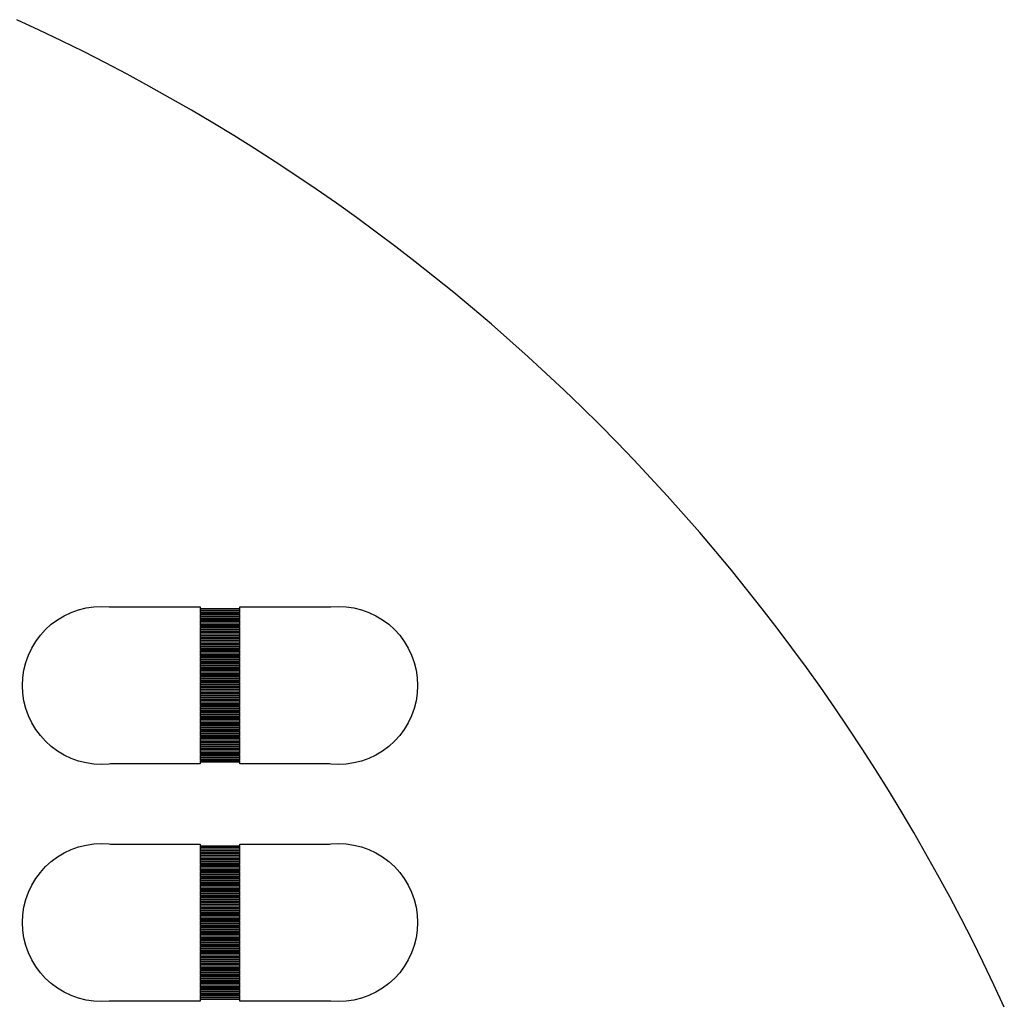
# Model space of a CAD drawing. Extents: x -18 to 83, y -18 to 83.
# Drawn here: x 53.43 to 78.34, y 53.43 to 78.34 of the extents above; entities that cross this region are included whole.
import ezdxf

# ---------------------------------------------------------------- set-up
doc = ezdxf.new("R2010")
doc.units = 0

msp = doc.modelspace()

# ---------------------------------------------------------------- linework, layer by layer
for p, q in [((53.927, 78.0822), (53.363, 78.3448)), ((54.4878, 77.8128), (53.927, 78.0822)), ((55.0453, 77.5365), (54.4878, 77.8128)), ((55.5993, 77.2533), (55.0453, 77.5365)), ((56.1498, 76.9634), (55.5993, 77.2533)), ((56.6967, 76.6667), (56.1498, 76.9634)), ((57.2399, 76.3634), (56.6967, 76.6667)), ((57.7794, 76.0534), (57.2399, 76.3634)), ((58.315, 75.7368), (57.7794, 76.0534)), ((58.8467, 75.4137), (58.315, 75.7368)), ((59.3744, 75.0841), (58.8467, 75.4137)), ((59.898, 74.748), (59.3744, 75.0841)), ((60.4174, 74.4055), (59.898, 74.748)), ((60.9326, 74.0567), (60.4174, 74.4055)), ((61.4435, 73.7015), (60.9326, 74.0567)), ((61.95, 73.3402), (61.4435, 73.7015)), ((62.452, 72.9726), (61.95, 73.3402)), ((62.9494, 72.5989), (62.452, 72.9726)), ((63.4422, 72.2192), (62.9494, 72.5989)), ((63.9304, 71.8334), (63.4422, 72.2192)), ((64.4137, 71.4416), (63.9304, 71.8334)), ((64.8923, 71.044), (64.4137, 71.4416)), ((65.3659, 70.6405), (64.8923, 71.044)), ((65.8345, 70.2312), (65.3659, 70.6405)), ((66.298, 69.8162), (65.8345, 70.2312)), ((66.7565, 69.3956), (66.298, 69.8162)), ((67.2097, 68.9693), (66.7565, 69.3956)), ((67.6577, 68.5376), (67.2097, 68.9693)), ((68.1003, 68.1003), (67.6577, 68.5376)), ((68.5376, 67.6577), (68.1003, 68.1003)), ((68.9693, 67.2097), (68.5376, 67.6577)), ((69.3956, 66.7565), (68.9693, 67.2097)), ((69.8162, 66.298), (69.3956, 66.7565)), ((70.2312, 65.8345), (69.8162, 66.298)), ((70.6405, 65.3659), (70.2312, 65.8345)), ((71.044, 64.8923), (70.6405, 65.3659)), ((71.4416, 64.4137), (71.044, 64.8923)), ((71.8334, 63.9304), (71.4416, 64.4137)), ((72.2192, 63.4422), (71.8334, 63.9304)), ((54.5572, 63.2638), (54.7346, 63.3477)), ((54.7346, 63.3477), (54.9194, 63.4139)), ((54.9194, 63.4139), (55.1098, 63.4616)), ((55.1098, 63.4616), (55.304, 63.4904)), ((55.304, 63.4904), (55.5, 63.5)), ((55.5, 63.5), (55.696, 63.4904)), ((55.696, 63.4904), (55.7323, 63.485)), ((55.7323, 63.485), (58, 63.485)), ((58, 63.485), (58, 63.445)), ((58, 63.445), (59, 63.445)), ((59, 63.435), (58, 63.435)), ((58, 63.435), (58, 63.405)), ((58, 63.405), (59, 63.405)), ((59, 63.395), (58, 63.395)), ((58, 63.395), (58, 63.365)), ((58, 63.365), (59, 63.365)), ((59, 63.355), (58, 63.355)), ((58, 63.355), (58, 63.325)), ((58, 63.325), (59, 63.325)), ((59, 63.315), (58, 63.315)), ((58, 63.315), (58, 63.285)), ((58, 63.285), (59, 63.285)), ((59, 63.445), (59, 63.485)), ((59, 63.485), (61.2677, 63.485)), ((59, 63.405), (59, 63.435)), ((59, 63.365), (59, 63.395)), ((59, 63.325), (59, 63.355)), ((59, 63.285), (59, 63.315)), ((61.2677, 63.485), (61.304, 63.4904)), ((61.304, 63.4904), (61.5, 63.5)), ((61.5, 63.5), (61.696, 63.4904)), ((61.696, 63.4904), (61.8902, 63.4616)), ((61.8902, 63.4616), (62.0806, 63.4139)), ((62.0806, 63.4139), (62.2654, 63.3477)), ((62.2654, 63.3477), (62.4428, 63.2638)), ((72.5989, 62.9494), (72.2192, 63.4422)), ((54.0858, 62.9142), (54.2312, 63.046)), ((54.2312, 63.046), (54.3889, 63.1629)), ((54.3889, 63.1629), (54.5572, 63.2638)), ((59, 63.275), (58, 63.275)), ((58, 63.275), (58, 63.245)), ((58, 63.245), (59, 63.245)), ((59, 63.235), (58, 63.235)), ((58, 63.235), (58, 63.205)), ((58, 63.205), (59, 63.205)), ((59, 63.195), (58, 63.195)), ((58, 63.195), (58, 63.165)), ((58, 63.165), (59, 63.165)), ((59, 63.155), (58, 63.155)), ((58, 63.155), (58, 63.125)), ((58, 63.125), (59, 63.125)), ((59, 63.115), (58, 63.115)), ((58, 63.115), (58, 63.085)), ((58, 63.085), (59, 63.085)), ((59, 63.075), (58, 63.075)), ((58, 63.075), (58, 63.045)), ((58, 63.045), (59, 63.045)), ((59, 63.035), (58, 63.035)), ((58, 63.035), (58, 63.005)), ((59, 63.245), (59, 63.275)), ((59, 63.205), (59, 63.235)), ((59, 63.165), (59, 63.195)), ((59, 63.125), (59, 63.155)), ((59, 63.085), (59, 63.115)), ((59, 63.045), (59, 63.075)), ((59, 63.005), (59, 63.035)), ((62.4428, 63.2638), (62.6111, 63.1629)), ((62.6111, 63.1629), (62.7688, 63.046)), ((62.7688, 63.046), (62.9142, 62.9142)), ((53.954, 62.7688), (54.0858, 62.9142)), ((58, 63.005), (59, 63.005)), ((59, 62.995), (58, 62.995)), ((58, 62.995), (58, 62.965)), ((58, 62.965), (59, 62.965)), ((59, 62.955), (58, 62.955)), ((58, 62.955), (58, 62.925)), ((58, 62.925), (59, 62.925)), ((59, 62.915), (58, 62.915)), ((58, 62.915), (58, 62.885)), ((58, 62.885), (59, 62.885)), ((59, 62.875), (58, 62.875)), ((58, 62.875), (58, 62.845)), ((58, 62.845), (59, 62.845)), ((59, 62.835), (58, 62.835)), ((58, 62.835), (58, 62.805)), ((58, 62.805), (59, 62.805)), ((59, 62.795), (58, 62.795)), ((58, 62.795), (58, 62.765)), ((59, 62.965), (59, 62.995)), ((59, 62.925), (59, 62.955)), ((59, 62.885), (59, 62.915)), ((59, 62.845), (59, 62.875)), ((59, 62.805), (59, 62.835)), ((59, 62.765), (59, 62.795)), ((62.9142, 62.9142), (63.046, 62.7688)), ((72.9726, 62.452), (72.5989, 62.9494)), ((53.7362, 62.4428), (53.8371, 62.6111)), ((53.8371, 62.6111), (53.954, 62.7688)), ((58, 62.765), (59, 62.765)), ((59, 62.755), (58, 62.755)), ((58, 62.755), (58, 62.725)), ((58, 62.725), (59, 62.725)), ((59, 62.715), (58, 62.715)), ((58, 62.715), (58, 62.685)), ((58, 62.685), (59, 62.685)), ((59, 62.675), (58, 62.675)), ((58, 62.675), (58, 62.645)), ((58, 62.645), (59, 62.645)), ((59, 62.635), (58, 62.635)), ((58, 62.635), (58, 62.605)), ((58, 62.605), (59, 62.605)), ((59, 62.595), (58, 62.595)), ((58, 62.595), (58, 62.565)), ((58, 62.565), (59, 62.565)), ((59, 62.555), (58, 62.555)), ((58, 62.555), (58, 62.525)), ((59, 62.725), (59, 62.755)), ((59, 62.685), (59, 62.715)), ((59, 62.645), (59, 62.675)), ((59, 62.605), (59, 62.635)), ((59, 62.565), (59, 62.595)), ((59, 62.525), (59, 62.555)), ((63.046, 62.7688), (63.1629, 62.6111)), ((63.1629, 62.6111), (63.2638, 62.4428)), ((53.6523, 62.2654), (53.7362, 62.4428)), ((58, 62.525), (59, 62.525)), ((59, 62.515), (58, 62.515)), ((58, 62.515), (58, 62.485)), ((58, 62.485), (59, 62.485)), ((59, 62.475), (58, 62.475)), ((58, 62.475), (58, 62.445)), ((58, 62.445), (59, 62.445)), ((59, 62.435), (58, 62.435)), ((58, 62.435), (58, 62.405)), ((58, 62.405), (59, 62.405)), ((59, 62.395), (58, 62.395)), ((58, 62.395), (58, 62.365)), ((58, 62.365), (59, 62.365)), ((59, 62.355), (58, 62.355)), ((58, 62.355), (58, 62.325)), ((58, 62.325), (59, 62.325)), ((59, 62.315), (58, 62.315)), ((58, 62.315), (58, 62.285)), ((58, 62.285), (59, 62.285)), ((59, 62.485), (59, 62.515)), ((59, 62.445), (59, 62.475)), ((59, 62.405), (59, 62.435)), ((59, 62.365), (59, 62.395)), ((59, 62.325), (59, 62.355)), ((59, 62.285), (59, 62.315)), ((63.2638, 62.4428), (63.3477, 62.2654)), ((73.3402, 61.95), (72.9726, 62.452)), ((53.5384, 61.8902), (53.5861, 62.0806)), ((53.5861, 62.0806), (53.6523, 62.2654)), ((59, 62.275), (58, 62.275)), ((58, 62.275), (58, 62.245)), ((58, 62.245), (59, 62.245)), ((59, 62.235), (58, 62.235)), ((58, 62.235), (58, 62.205)), ((58, 62.205), (59, 62.205)), ((59, 62.195), (58, 62.195)), ((58, 62.195), (58, 62.165)), ((58, 62.165), (59, 62.165)), ((59, 62.155), (58, 62.155)), ((58, 62.155), (58, 62.125)), ((58, 62.125), (59, 62.125)), ((59, 62.115), (58, 62.115)), ((58, 62.115), (58, 62.085)), ((58, 62.085), (59, 62.085)), ((59, 62.075), (58, 62.075)), ((58, 62.075), (58, 62.045)), ((58, 62.045), (59, 62.045)), ((59, 62.035), (58, 62.035)), ((58, 62.035), (58, 62.005)), ((59, 62.245), (59, 62.275)), ((59, 62.205), (59, 62.235)), ((59, 62.165), (59, 62.195)), ((59, 62.125), (59, 62.155)), ((59, 62.085), (59, 62.115)), ((59, 62.045), (59, 62.075)), ((59, 62.005), (59, 62.035)), ((63.3477, 62.2654), (63.4139, 62.0806)), ((63.4139, 62.0806), (63.4616, 61.8902)), ((53.5096, 61.696), (53.5384, 61.8902)), ((58, 62.005), (59, 62.005)), ((59, 61.995), (58, 61.995)), ((58, 61.995), (58, 61.965)), ((58, 61.965), (59, 61.965)), ((59, 61.955), (58, 61.955)), ((58, 61.955), (58, 61.925)), ((58, 61.925), (59, 61.925)), ((59, 61.915), (58, 61.915)), ((58, 61.915), (58, 61.885)), ((58, 61.885), (59, 61.885)), ((59, 61.875), (58, 61.875)), ((58, 61.875), (58, 61.845)), ((58, 61.845), (59, 61.845)), ((59, 61.835), (58, 61.835)), ((58, 61.835), (58, 61.805)), ((58, 61.805), (59, 61.805)), ((59, 61.795), (58, 61.795)), ((58, 61.795), (58, 61.765)), ((59, 61.965), (59, 61.995)), ((59, 61.925), (59, 61.955)), ((59, 61.885), (59, 61.915)), ((59, 61.845), (59, 61.875)), ((59, 61.805), (59, 61.835)), ((59, 61.765), (59, 61.795)), ((63.4616, 61.8902), (63.4904, 61.696)), ((73.7015, 61.4435), (73.3402, 61.95)), ((53.5, 61.5), (53.5096, 61.696)), ((58, 61.765), (59, 61.765)), ((59, 61.755), (58, 61.755)), ((58, 61.755), (58, 61.725)), ((58, 61.725), (59, 61.725)), ((59, 61.715), (58, 61.715)), ((58, 61.715), (58, 61.685)), ((58, 61.685), (59, 61.685)), ((59, 61.675), (58, 61.675)), ((58, 61.675), (58, 61.645)), ((58, 61.645), (59, 61.645)), ((59, 61.635), (58, 61.635)), ((58, 61.635), (58, 61.605)), ((58, 61.605), (59, 61.605)), ((59, 61.595), (58, 61.595)), ((58, 61.595), (58, 61.565)), ((58, 61.565), (59, 61.565)), ((59, 61.555), (58, 61.555)), ((58, 61.555), (58, 61.525)), ((59, 61.725), (59, 61.755)), ((59, 61.685), (59, 61.715)), ((59, 61.645), (59, 61.675)), ((59, 61.605), (59, 61.635)), ((59, 61.565), (59, 61.595)), ((59, 61.525), (59, 61.555)), ((63.4904, 61.696), (63.5, 61.5)), ((53.5096, 61.304), (53.5, 61.5)), ((53.5384, 61.1098), (53.5096, 61.304)), ((58, 61.525), (59, 61.525)), ((59, 61.515), (58, 61.515)), ((58, 61.515), (58, 61.485)), ((58, 61.485), (59, 61.485)), ((59, 61.475), (58, 61.475)), ((58, 61.475), (58, 61.445)), ((58, 61.445), (59, 61.445)), ((59, 61.435), (58, 61.435)), ((58, 61.435), (58, 61.405)), ((58, 61.405), (59, 61.405)), ((59, 61.395), (58, 61.395)), ((58, 61.395), (58, 61.365)), ((58, 61.365), (59, 61.365)), ((59, 61.355), (58, 61.355)), ((58, 61.355), (58, 61.325)), ((58, 61.325), (59, 61.325)), ((59, 61.315), (58, 61.315)), ((58, 61.315), (58, 61.285)), ((59, 61.485), (59, 61.515)), ((59, 61.445), (59, 61.475)), ((59, 61.405), (59, 61.435)), ((59, 61.365), (59, 61.395)), ((59, 61.325), (59, 61.355)), ((59, 61.285), (59, 61.315)), ((63.4904, 61.304), (63.4616, 61.1098)), ((63.5, 61.5), (63.4904, 61.304)), ((74.0567, 60.9326), (73.7015, 61.4435)), ((53.5861, 60.9194), (53.5384, 61.1098)), ((58, 61.285), (59, 61.285)), ((59, 61.275), (58, 61.275)), ((58, 61.275), (58, 61.245)), ((58, 61.245), (59, 61.245)), ((59, 61.235), (58, 61.235)), ((58, 61.235), (58, 61.205)), ((58, 61.205), (59, 61.205)), ((59, 61.195), (58, 61.195)), ((58, 61.195), (58, 61.165)), ((58, 61.165), (59, 61.165)), ((59, 61.155), (58, 61.155)), ((58, 61.155), (58, 61.125)), ((58, 61.125), (59, 61.125)), ((59, 61.115), (58, 61.115)), ((58, 61.115), (58, 61.085)), ((58, 61.085), (59, 61.085)), ((59, 61.075), (58, 61.075)), ((58, 61.075), (58, 61.045)), ((58, 61.045), (59, 61.045)), ((59, 61.245), (59, 61.275)), ((59, 61.205), (59, 61.235)), ((59, 61.165), (59, 61.195)), ((59, 61.125), (59, 61.155)), ((59, 61.085), (59, 61.115)), ((59, 61.045), (59, 61.075)), ((63.4616, 61.1098), (63.4139, 60.9194)), ((53.6523, 60.7346), (53.5861, 60.9194)), ((59, 61.035), (58, 61.035)), ((58, 61.035), (58, 61.005)), ((58, 61.005), (59, 61.005)), ((59, 60.995), (58, 60.995)), ((58, 60.995), (58, 60.965)), ((58, 60.965), (59, 60.965)), ((59, 60.955), (58, 60.955)), ((58, 60.955), (58, 60.925)), ((58, 60.925), (59, 60.925)), ((59, 60.915), (58, 60.915)), ((58, 60.915), (58, 60.885)), ((58, 60.885), (59, 60.885)), ((59, 60.875), (58, 60.875)), ((58, 60.875), (58, 60.845)), ((58, 60.845), (59, 60.845)), ((59, 60.835), (58, 60.835)), ((58, 60.835), (58, 60.805)), ((58, 60.805), (59, 60.805)), ((59, 60.795), (58, 60.795)), ((58, 60.795), (58, 60.765)), ((59, 61.005), (59, 61.035)), ((59, 60.965), (59, 60.995)), ((59, 60.925), (59, 60.955)), ((59, 60.885), (59, 60.915)), ((59, 60.845), (59, 60.875)), ((59, 60.805), (59, 60.835)), ((59, 60.765), (59, 60.795)), ((63.4139, 60.9194), (63.3477, 60.7346)), ((74.4055, 60.4174), (74.0567, 60.9326)), ((53.7362, 60.5572), (53.6523, 60.7346)), ((53.8371, 60.3889), (53.7362, 60.5572)), ((58, 60.765), (59, 60.765)), ((59, 60.755), (58, 60.755)), ((58, 60.755), (58, 60.725)), ((58, 60.725), (59, 60.725)), ((59, 60.715), (58, 60.715)), ((58, 60.715), (58, 60.685)), ((58, 60.685), (59, 60.685)), ((59, 60.675), (58, 60.675)), ((58, 60.675), (58, 60.645)), ((58, 60.645), (59, 60.645)), ((59, 60.635), (58, 60.635)), ((58, 60.635), (58, 60.605)), ((58, 60.605), (59, 60.605)), ((59, 60.595), (58, 60.595)), ((58, 60.595), (58, 60.565)), ((58, 60.565), (59, 60.565)), ((59, 60.555), (58, 60.555)), ((58, 60.555), (58, 60.525)), ((59, 60.725), (59, 60.755)), ((59, 60.685), (59, 60.715)), ((59, 60.645), (59, 60.675)), ((59, 60.605), (59, 60.635)), ((59, 60.565), (59, 60.595)), ((59, 60.525), (59, 60.555)), ((63.2638, 60.5572), (63.1629, 60.3889)), ((63.3477, 60.7346), (63.2638, 60.5572)), ((53.954, 60.2312), (53.8371, 60.3889)), ((58, 60.525), (59, 60.525)), ((59, 60.515), (58, 60.515)), ((58, 60.515), (58, 60.485)), ((58, 60.485), (59, 60.485)), ((59, 60.475), (58, 60.475)), ((58, 60.475), (58, 60.445)), ((58, 60.445), (59, 60.445)), ((59, 60.435), (58, 60.435)), ((58, 60.435), (58, 60.405)), ((58, 60.405), (59, 60.405)), ((59, 60.395), (58, 60.395)), ((58, 60.395), (58, 60.365)), ((58, 60.365), (59, 60.365)), ((59, 60.355), (58, 60.355)), ((58, 60.355), (58, 60.325)), ((58, 60.325), (59, 60.325)), ((59, 60.315), (58, 60.315)), ((58, 60.315), (58, 60.285)), ((59, 60.485), (59, 60.515)), ((59, 60.445), (59, 60.475)), ((59, 60.405), (59, 60.435)), ((59, 60.365), (59, 60.395)), ((59, 60.325), (59, 60.355)), ((59, 60.285), (59, 60.315)), ((63.1629, 60.3889), (63.046, 60.2312)), ((74.748, 59.898), (74.4055, 60.4174)), ((54.0858, 60.0858), (53.954, 60.2312)), ((54.2312, 59.954), (54.0858, 60.0858)), ((58, 60.285), (59, 60.285)), ((59, 60.275), (58, 60.275)), ((58, 60.275), (58, 60.245)), ((58, 60.245), (59, 60.245)), ((59, 60.235), (58, 60.235)), ((58, 60.235), (58, 60.205)), ((58, 60.205), (59, 60.205)), ((59, 60.195), (58, 60.195)), ((58, 60.195), (58, 60.165)), ((58, 60.165), (59, 60.165)), ((59, 60.155), (58, 60.155)), ((58, 60.155), (58, 60.125)), ((58, 60.125), (59, 60.125)), ((59, 60.115), (58, 60.115)), ((58, 60.115), (58, 60.085)), ((58, 60.085), (59, 60.085)), ((59, 60.075), (58, 60.075)), ((58, 60.075), (58, 60.045)), ((58, 60.045), (59, 60.045)), ((59, 60.245), (59, 60.275)), ((59, 60.205), (59, 60.235)), ((59, 60.165), (59, 60.195)), ((59, 60.125), (59, 60.155)), ((59, 60.085), (59, 60.115)), ((59, 60.045), (59, 60.075)), ((62.9142, 60.0858), (62.7688, 59.954)), ((63.046, 60.2312), (62.9142, 60.0858)), ((54.3889, 59.8371), (54.2312, 59.954)), ((54.5572, 59.7362), (54.3889, 59.8371)), ((59, 60.035), (58, 60.035)), ((58, 60.035), (58, 60.005)), ((58, 60.005), (59, 60.005)), ((59, 59.995), (58, 59.995)), ((58, 59.995), (58, 59.965)), ((58, 59.965), (59, 59.965)), ((59, 59.955), (58, 59.955)), ((58, 59.955), (58, 59.925)), ((58, 59.925), (59, 59.925)), ((59, 59.915), (58, 59.915)), ((58, 59.915), (58, 59.885)), ((58, 59.885), (59, 59.885)), ((59, 59.875), (58, 59.875)), ((58, 59.875), (58, 59.845)), ((58, 59.845), (59, 59.845)), ((59, 59.835), (58, 59.835)), ((58, 59.835), (58, 59.805)), ((58, 59.805), (59, 59.805)), ((59, 59.795), (58, 59.795)), ((58, 59.795), (58, 59.765)), ((59, 60.005), (59, 60.035)), ((59, 59.965), (59, 59.995)), ((59, 59.925), (59, 59.955)), ((59, 59.885), (59, 59.915)), ((59, 59.845), (59, 59.875)), ((59, 59.805), (59, 59.835)), ((59, 59.765), (59, 59.795)), ((62.6111, 59.8371), (62.4428, 59.7362)), ((62.7688, 59.954), (62.6111, 59.8371)), ((75.0841, 59.3744), (74.748, 59.898)), ((54.7346, 59.6523), (54.5572, 59.7362)), ((54.9194, 59.5861), (54.7346, 59.6523)), ((55.1098, 59.5384), (54.9194, 59.5861)), ((58, 59.765), (59, 59.765)), ((59, 59.755), (58, 59.755)), ((58, 59.755), (58, 59.725)), ((58, 59.725), (59, 59.725)), ((59, 59.715), (58, 59.715)), ((58, 59.715), (58, 59.685)), ((58, 59.685), (59, 59.685)), ((59, 59.675), (58, 59.675)), ((58, 59.675), (58, 59.645)), ((58, 59.645), (59, 59.645)), ((59, 59.635), (58, 59.635)), ((58, 59.635), (58, 59.605)), ((58, 59.605), (59, 59.605)), ((59, 59.595), (58, 59.595)), ((58, 59.595), (58, 59.565)), ((58, 59.565), (59, 59.565)), ((59, 59.555), (58, 59.555)), ((58, 59.555), (58, 59.515)), ((59, 59.725), (59, 59.755)), ((59, 59.685), (59, 59.715)), ((59, 59.645), (59, 59.675)), ((59, 59.605), (59, 59.635)), ((59, 59.565), (59, 59.595)), ((59, 59.515), (59, 59.555)), ((62.0806, 59.5861), (61.8902, 59.5384)), ((62.2654, 59.6523), (62.0806, 59.5861)), ((62.4428, 59.7362), (62.2654, 59.6523)), ((55.304, 59.5096), (55.1098, 59.5384)), ((55.5, 59.5), (55.304, 59.5096)), ((55.696, 59.5096), (55.5, 59.5)), ((55.7323, 59.515), (55.696, 59.5096)), ((58, 59.515), (55.7323, 59.515)), ((61.2677, 59.515), (59, 59.515)), ((61.304, 59.5096), (61.2677, 59.515)), ((61.5, 59.5), (61.304, 59.5096)), ((61.696, 59.5096), (61.5, 59.5)), ((61.8902, 59.5384), (61.696, 59.5096)), ((75.4137, 58.8467), (75.0841, 59.3744)), ((75.7368, 58.315), (75.4137, 58.8467)), ((76.0534, 57.7794), (75.7368, 58.315)), ((76.3634, 57.2399), (76.0534, 57.7794)), ((54.5572, 57.2638), (54.7346, 57.3477)), ((54.7346, 57.3477), (54.9194, 57.4139)), ((54.9194, 57.4139), (55.1098, 57.4616)), ((55.1098, 57.4616), (55.304, 57.4904)), ((55.304, 57.4904), (55.5, 57.5)), ((55.5, 57.5), (55.696, 57.4904)), ((55.696, 57.4904), (55.7323, 57.485)), ((55.7323, 57.485), (58, 57.485)), ((58, 57.485), (58, 57.445)), ((58, 57.445), (59, 57.445)), ((59, 57.435), (58, 57.435)), ((58, 57.435), (58, 57.405)), ((58, 57.405), (59, 57.405)), ((59, 57.395), (58, 57.395)), ((58, 57.395), (58, 57.365)), ((58, 57.365), (59, 57.365)), ((59, 57.355), (58, 57.355)), ((58, 57.355), (58, 57.325)), ((58, 57.325), (59, 57.325)), ((59, 57.315), (58, 57.315)), ((58, 57.315), (58, 57.285)), ((59, 57.445), (59, 57.485)), ((59, 57.485), (61.2677, 57.485)), ((59, 57.405), (59, 57.435)), ((59, 57.365), (59, 57.395)), ((59, 57.325), (59, 57.355)), ((59, 57.285), (59, 57.315)), ((61.2677, 57.485), (61.304, 57.4904)), ((61.304, 57.4904), (61.5, 57.5)), ((61.5, 57.5), (61.696, 57.4904)), ((61.696, 57.4904), (61.8902, 57.4616)), ((61.8902, 57.4616), (62.0806, 57.4139)), ((62.0806, 57.4139), (62.2654, 57.3477)), ((62.2654, 57.3477), (62.4428, 57.2638)), ((54.2312, 57.046), (54.3889, 57.1629)), ((54.3889, 57.1629), (54.5572, 57.2638)), ((58, 57.285), (59, 57.285)), ((59, 57.275), (58, 57.275)), ((58, 57.275), (58, 57.245)), ((58, 57.245), (59, 57.245)), ((59, 57.235), (58, 57.235)), ((58, 57.235), (58, 57.205)), ((58, 57.205), (59, 57.205)), ((59, 57.195), (58, 57.195)), ((58, 57.195), (58, 57.165)), ((58, 57.165), (59, 57.165)), ((59, 57.155), (58, 57.155)), ((58, 57.155), (58, 57.125)), ((58, 57.125), (59, 57.125)), ((59, 57.115), (58, 57.115)), ((58, 57.115), (58, 57.085)), ((58, 57.085), (59, 57.085)), ((59, 57.075), (58, 57.075)), ((58, 57.075), (58, 57.045)), ((59, 57.245), (59, 57.275)), ((59, 57.205), (59, 57.235)), ((59, 57.165), (59, 57.195)), ((59, 57.125), (59, 57.155)), ((59, 57.085), (59, 57.115)), ((59, 57.045), (59, 57.075)), ((62.4428, 57.2638), (62.6111, 57.1629)), ((62.6111, 57.1629), (62.7688, 57.046)), ((76.6667, 56.6967), (76.3634, 57.2399)), ((53.954, 56.7688), (54.0858, 56.9142)), ((54.0858, 56.9142), (54.2312, 57.046)), ((58, 57.045), (59, 57.045)), ((59, 57.035), (58, 57.035)), ((58, 57.035), (58, 57.005)), ((58, 57.005), (59, 57.005)), ((59, 56.995), (58, 56.995)), ((58, 56.995), (58, 56.965)), ((58, 56.965), (59, 56.965)), ((59, 56.955), (58, 56.955)), ((58, 56.955), (58, 56.925)), ((58, 56.925), (59, 56.925)), ((59, 56.915), (58, 56.915)), ((58, 56.915), (58, 56.885)), ((58, 56.885), (59, 56.885)), ((59, 56.875), (58, 56.875)), ((58, 56.875), (58, 56.845)), ((58, 56.845), (59, 56.845)), ((59, 56.835), (58, 56.835)), ((58, 56.835), (58, 56.805)), ((58, 56.805), (59, 56.805)), ((59, 57.005), (59, 57.035)), ((59, 56.965), (59, 56.995)), ((59, 56.925), (59, 56.955)), ((59, 56.885), (59, 56.915)), ((59, 56.845), (59, 56.875)), ((59, 56.805), (59, 56.835)), ((62.7688, 57.046), (62.9142, 56.9142)), ((62.9142, 56.9142), (63.046, 56.7688)), ((53.7362, 56.4428), (53.8371, 56.6111)), ((53.8371, 56.6111), (53.954, 56.7688)), ((59, 56.795), (58, 56.795)), ((58, 56.795), (58, 56.765)), ((58, 56.765), (59, 56.765)), ((59, 56.755), (58, 56.755)), ((58, 56.755), (58, 56.725)), ((58, 56.725), (59, 56.725)), ((59, 56.715), (58, 56.715)), ((58, 56.715), (58, 56.685)), ((58, 56.685), (59, 56.685)), ((59, 56.675), (58, 56.675)), ((58, 56.675), (58, 56.645)), ((58, 56.645), (59, 56.645)), ((59, 56.635), (58, 56.635)), ((58, 56.635), (58, 56.605)), ((58, 56.605), (59, 56.605)), ((59, 56.595), (58, 56.595)), ((58, 56.595), (58, 56.565)), ((58, 56.565), (59, 56.565)), ((59, 56.555), (58, 56.555)), ((58, 56.555), (58, 56.525)), ((59, 56.765), (59, 56.795)), ((59, 56.725), (59, 56.755)), ((59, 56.685), (59, 56.715)), ((59, 56.645), (59, 56.675)), ((59, 56.605), (59, 56.635)), ((59, 56.565), (59, 56.595)), ((59, 56.525), (59, 56.555)), ((63.046, 56.7688), (63.1629, 56.6111)), ((63.1629, 56.6111), (63.2638, 56.4428)), ((76.9634, 56.1498), (76.6667, 56.6967)), ((53.6523, 56.2654), (53.7362, 56.4428)), ((58, 56.525), (59, 56.525)), ((59, 56.515), (58, 56.515)), ((58, 56.515), (58, 56.485)), ((58, 56.485), (59, 56.485)), ((59, 56.475), (58, 56.475)), ((58, 56.475), (58, 56.445)), ((58, 56.445), (59, 56.445)), ((59, 56.435), (58, 56.435)), ((58, 56.435), (58, 56.405)), ((58, 56.405), (59, 56.405)), ((59, 56.395), (58, 56.395)), ((58, 56.395), (58, 56.365)), ((58, 56.365), (59, 56.365)), ((59, 56.355), (58, 56.355)), ((58, 56.355), (58, 56.325)), ((58, 56.325), (59, 56.325)), ((59, 56.315), (58, 56.315)), ((58, 56.315), (58, 56.285)), ((59, 56.485), (59, 56.515)), ((59, 56.445), (59, 56.475)), ((59, 56.405), (59, 56.435)), ((59, 56.365), (59, 56.395)), ((59, 56.325), (59, 56.355)), ((59, 56.285), (59, 56.315)), ((63.2638, 56.4428), (63.3477, 56.2654)), ((53.5384, 55.8902), (53.5861, 56.0806)), ((53.5861, 56.0806), (53.6523, 56.2654)), ((58, 56.285), (59, 56.285)), ((59, 56.275), (58, 56.275)), ((58, 56.275), (58, 56.245)), ((58, 56.245), (59, 56.245)), ((59, 56.235), (58, 56.235)), ((58, 56.235), (58, 56.205)), ((58, 56.205), (59, 56.205)), ((59, 56.195), (58, 56.195)), ((58, 56.195), (58, 56.165)), ((58, 56.165), (59, 56.165)), ((59, 56.155), (58, 56.155)), ((58, 56.155), (58, 56.125)), ((58, 56.125), (59, 56.125)), ((59, 56.115), (58, 56.115)), ((58, 56.115), (58, 56.085)), ((58, 56.085), (59, 56.085)), ((59, 56.075), (58, 56.075)), ((58, 56.075), (58, 56.045)), ((59, 56.245), (59, 56.275)), ((59, 56.205), (59, 56.235)), ((59, 56.165), (59, 56.195)), ((59, 56.125), (59, 56.155)), ((59, 56.085), (59, 56.115)), ((59, 56.045), (59, 56.075)), ((63.3477, 56.2654), (63.4139, 56.0806)), ((63.4139, 56.0806), (63.4616, 55.8902)), ((77.2533, 55.5993), (76.9634, 56.1498)), ((53.5096, 55.696), (53.5384, 55.8902)), ((58, 56.045), (59, 56.045)), ((59, 56.035), (58, 56.035)), ((58, 56.035), (58, 56.005)), ((58, 56.005), (59, 56.005)), ((59, 55.995), (58, 55.995)), ((58, 55.995), (58, 55.965)), ((58, 55.965), (59, 55.965)), ((59, 55.955), (58, 55.955)), ((58, 55.955), (58, 55.925)), ((58, 55.925), (59, 55.925)), ((59, 55.915), (58, 55.915)), ((58, 55.915), (58, 55.885)), ((58, 55.885), (59, 55.885)), ((59, 55.875), (58, 55.875)), ((58, 55.875), (58, 55.845)), ((58, 55.845), (59, 55.845)), ((59, 55.835), (58, 55.835)), ((58, 55.835), (58, 55.805)), ((59, 56.005), (59, 56.035)), ((59, 55.965), (59, 55.995)), ((59, 55.925), (59, 55.955)), ((59, 55.885), (59, 55.915)), ((59, 55.845), (59, 55.875)), ((59, 55.805), (59, 55.835)), ((63.4616, 55.8902), (63.4904, 55.696)), ((53.5, 55.5), (53.5096, 55.696)), ((58, 55.805), (59, 55.805)), ((59, 55.795), (58, 55.795)), ((58, 55.795), (58, 55.765)), ((58, 55.765), (59, 55.765)), ((59, 55.755), (58, 55.755)), ((58, 55.755), (58, 55.725)), ((58, 55.725), (59, 55.725)), ((59, 55.715), (58, 55.715)), ((58, 55.715), (58, 55.685)), ((58, 55.685), (59, 55.685)), ((59, 55.675), (58, 55.675)), ((58, 55.675), (58, 55.645)), ((58, 55.645), (59, 55.645)), ((59, 55.635), (58, 55.635)), ((58, 55.635), (58, 55.605)), ((58, 55.605), (59, 55.605)), ((59, 55.595), (58, 55.595)), ((58, 55.595), (58, 55.565)), ((58, 55.565), (59, 55.565)), ((59, 55.765), (59, 55.795)), ((59, 55.725), (59, 55.755)), ((59, 55.685), (59, 55.715)), ((59, 55.645), (59, 55.675)), ((59, 55.605), (59, 55.635)), ((59, 55.565), (59, 55.595)), ((63.4904, 55.696), (63.5, 55.5)), ((77.5365, 55.0453), (77.2533, 55.5993)), ((53.5096, 55.304), (53.5, 55.5)), ((59, 55.555), (58, 55.555)), ((58, 55.555), (58, 55.525)), ((58, 55.525), (59, 55.525)), ((59, 55.515), (58, 55.515)), ((58, 55.515), (58, 55.485)), ((58, 55.485), (59, 55.485)), ((59, 55.475), (58, 55.475)), ((58, 55.475), (58, 55.445)), ((58, 55.445), (59, 55.445)), ((59, 55.435), (58, 55.435)), ((58, 55.435), (58, 55.405)), ((58, 55.405), (59, 55.405)), ((59, 55.395), (58, 55.395)), ((58, 55.395), (58, 55.365)), ((58, 55.365), (59, 55.365)), ((59, 55.355), (58, 55.355)), ((58, 55.355), (58, 55.325)), ((58, 55.325), (59, 55.325)), ((59, 55.315), (58, 55.315)), ((58, 55.315), (58, 55.285)), ((59, 55.525), (59, 55.555)), ((59, 55.485), (59, 55.515)), ((59, 55.445), (59, 55.475)), ((59, 55.405), (59, 55.435)), ((59, 55.365), (59, 55.395)), ((59, 55.325), (59, 55.355)), ((59, 55.285), (59, 55.315)), ((63.5, 55.5), (63.4904, 55.304)), ((53.5384, 55.1098), (53.5096, 55.304)), ((53.5861, 54.9194), (53.5384, 55.1098)), ((58, 55.285), (59, 55.285)), ((59, 55.275), (58, 55.275)), ((58, 55.275), (58, 55.245)), ((58, 55.245), (59, 55.245)), ((59, 55.235), (58, 55.235)), ((58, 55.235), (58, 55.205)), ((58, 55.205), (59, 55.205)), ((59, 55.195), (58, 55.195)), ((58, 55.195), (58, 55.165)), ((58, 55.165), (59, 55.165)), ((59, 55.155), (58, 55.155)), ((58, 55.155), (58, 55.125)), ((58, 55.125), (59, 55.125)), ((59, 55.115), (58, 55.115)), ((58, 55.115), (58, 55.085)), ((58, 55.085), (59, 55.085)), ((59, 55.075), (58, 55.075)), ((58, 55.075), (58, 55.045)), ((59, 55.245), (59, 55.275)), ((59, 55.205), (59, 55.235)), ((59, 55.165), (59, 55.195)), ((59, 55.125), (59, 55.155)), ((59, 55.085), (59, 55.115)), ((59, 55.045), (59, 55.075)), ((63.4616, 55.1098), (63.4139, 54.9194)), ((63.4904, 55.304), (63.4616, 55.1098)), ((53.6523, 54.7346), (53.5861, 54.9194)), ((58, 55.045), (59, 55.045)), ((59, 55.035), (58, 55.035)), ((58, 55.035), (58, 55.005)), ((58, 55.005), (59, 55.005)), ((59, 54.995), (58, 54.995)), ((58, 54.995), (58, 54.965)), ((58, 54.965), (59, 54.965)), ((59, 54.955), (58, 54.955)), ((58, 54.955), (58, 54.925)), ((58, 54.925), (59, 54.925)), ((59, 54.915), (58, 54.915)), ((58, 54.915), (58, 54.885)), ((58, 54.885), (59, 54.885)), ((59, 54.875), (58, 54.875)), ((58, 54.875), (58, 54.845)), ((58, 54.845), (59, 54.845)), ((59, 54.835), (58, 54.835)), ((58, 54.835), (58, 54.805)), ((59, 55.005), (59, 55.035)), ((59, 54.965), (59, 54.995)), ((59, 54.925), (59, 54.955)), ((59, 54.885), (59, 54.915)), ((59, 54.845), (59, 54.875)), ((59, 54.805), (59, 54.835)), ((63.4139, 54.9194), (63.3477, 54.7346)), ((77.8128, 54.4878), (77.5365, 55.0453)), ((53.7362, 54.5572), (53.6523, 54.7346)), ((58, 54.805), (59, 54.805)), ((59, 54.795), (58, 54.795)), ((58, 54.795), (58, 54.765)), ((58, 54.765), (59, 54.765)), ((59, 54.755), (58, 54.755)), ((58, 54.755), (58, 54.725)), ((58, 54.725), (59, 54.725)), ((59, 54.715), (58, 54.715)), ((58, 54.715), (58, 54.685)), ((58, 54.685), (59, 54.685)), ((59, 54.675), (58, 54.675)), ((58, 54.675), (58, 54.645)), ((58, 54.645), (59, 54.645)), ((59, 54.635), (58, 54.635)), ((58, 54.635), (58, 54.605)), ((58, 54.605), (59, 54.605)), ((59, 54.595), (58, 54.595)), ((58, 54.595), (58, 54.565)), ((58, 54.565), (59, 54.565)), ((59, 54.765), (59, 54.795)), ((59, 54.725), (59, 54.755)), ((59, 54.685), (59, 54.715)), ((59, 54.645), (59, 54.675)), ((59, 54.605), (59, 54.635)), ((59, 54.565), (59, 54.595)), ((63.3477, 54.7346), (63.2638, 54.5572)), ((53.8371, 54.3889), (53.7362, 54.5572)), ((53.954, 54.2312), (53.8371, 54.3889)), ((59, 54.555), (58, 54.555)), ((58, 54.555), (58, 54.525)), ((58, 54.525), (59, 54.525)), ((59, 54.515), (58, 54.515)), ((58, 54.515), (58, 54.485)), ((58, 54.485), (59, 54.485)), ((59, 54.475), (58, 54.475)), ((58, 54.475), (58, 54.445)), ((58, 54.445), (59, 54.445)), ((59, 54.435), (58, 54.435)), ((58, 54.435), (58, 54.405)), ((58, 54.405), (59, 54.405)), ((59, 54.395), (58, 54.395)), ((58, 54.395), (58, 54.365)), ((58, 54.365), (59, 54.365)), ((59, 54.355), (58, 54.355)), ((58, 54.355), (58, 54.325)), ((58, 54.325), (59, 54.325)), ((59, 54.315), (58, 54.315)), ((58, 54.315), (58, 54.285)), ((59, 54.525), (59, 54.555)), ((59, 54.485), (59, 54.515)), ((59, 54.445), (59, 54.475)), ((59, 54.405), (59, 54.435)), ((59, 54.365), (59, 54.395)), ((59, 54.325), (59, 54.355)), ((59, 54.285), (59, 54.315)), ((63.1629, 54.3889), (63.046, 54.2312)), ((63.2638, 54.5572), (63.1629, 54.3889)), ((78.0822, 53.927), (77.8128, 54.4878)), ((54.0858, 54.0858), (53.954, 54.2312)), ((54.2312, 53.954), (54.0858, 54.0858)), ((58, 54.285), (59, 54.285)), ((59, 54.275), (58, 54.275)), ((58, 54.275), (58, 54.245)), ((58, 54.245), (59, 54.245)), ((59, 54.235), (58, 54.235)), ((58, 54.235), (58, 54.205)), ((58, 54.205), (59, 54.205)), ((59, 54.195), (58, 54.195)), ((58, 54.195), (58, 54.165)), ((58, 54.165), (59, 54.165)), ((59, 54.155), (58, 54.155)), ((58, 54.155), (58, 54.125)), ((58, 54.125), (59, 54.125)), ((59, 54.115), (58, 54.115)), ((58, 54.115), (58, 54.085)), ((58, 54.085), (59, 54.085)), ((59, 54.075), (58, 54.075)), ((58, 54.075), (58, 54.045)), ((59, 54.245), (59, 54.275)), ((59, 54.205), (59, 54.235)), ((59, 54.165), (59, 54.195)), ((59, 54.125), (59, 54.155)), ((59, 54.085), (59, 54.115)), ((59, 54.045), (59, 54.075)), ((62.9142, 54.0858), (62.7688, 53.954)), ((63.046, 54.2312), (62.9142, 54.0858)), ((54.3889, 53.8371), (54.2312, 53.954)), ((54.5572, 53.7362), (54.3889, 53.8371)), ((58, 54.045), (59, 54.045)), ((59, 54.035), (58, 54.035)), ((58, 54.035), (58, 54.005)), ((58, 54.005), (59, 54.005)), ((59, 53.995), (58, 53.995)), ((58, 53.995), (58, 53.965)), ((58, 53.965), (59, 53.965)), ((59, 53.955), (58, 53.955)), ((58, 53.955), (58, 53.925)), ((58, 53.925), (59, 53.925)), ((59, 53.915), (58, 53.915)), ((58, 53.915), (58, 53.885)), ((58, 53.885), (59, 53.885)), ((59, 53.875), (58, 53.875)), ((58, 53.875), (58, 53.845)), ((58, 53.845), (59, 53.845)), ((59, 53.835), (58, 53.835)), ((58, 53.835), (58, 53.805)), ((59, 54.005), (59, 54.035)), ((59, 53.965), (59, 53.995)), ((59, 53.925), (59, 53.955)), ((59, 53.885), (59, 53.915)), ((59, 53.845), (59, 53.875)), ((59, 53.805), (59, 53.835)), ((62.6111, 53.8371), (62.4428, 53.7362)), ((62.7688, 53.954), (62.6111, 53.8371)), ((78.3448, 53.363), (78.0822, 53.927)), ((54.7346, 53.6523), (54.5572, 53.7362)), ((54.9194, 53.5861), (54.7346, 53.6523)), ((55.1098, 53.5384), (54.9194, 53.5861)), ((58, 53.805), (59, 53.805)), ((59, 53.795), (58, 53.795)), ((58, 53.795), (58, 53.765)), ((58, 53.765), (59, 53.765)), ((59, 53.755), (58, 53.755)), ((58, 53.755), (58, 53.725)), ((58, 53.725), (59, 53.725)), ((59, 53.715), (58, 53.715)), ((58, 53.715), (58, 53.685)), ((58, 53.685), (59, 53.685)), ((59, 53.675), (58, 53.675)), ((58, 53.675), (58, 53.645)), ((58, 53.645), (59, 53.645)), ((59, 53.635), (58, 53.635)), ((58, 53.635), (58, 53.605)), ((58, 53.605), (59, 53.605)), ((59, 53.595), (58, 53.595)), ((58, 53.595), (58, 53.565)), ((58, 53.565), (59, 53.565)), ((59, 53.765), (59, 53.795)), ((59, 53.725), (59, 53.755)), ((59, 53.685), (59, 53.715)), ((59, 53.645), (59, 53.675)), ((59, 53.605), (59, 53.635)), ((59, 53.565), (59, 53.595)), ((62.0806, 53.5861), (61.8902, 53.5384)), ((62.2654, 53.6523), (62.0806, 53.5861)), ((62.4428, 53.7362), (62.2654, 53.6523)), ((55.304, 53.5096), (55.1098, 53.5384)), ((55.5, 53.5), (55.304, 53.5096)), ((55.696, 53.5096), (55.5, 53.5)), ((55.7323, 53.515), (55.696, 53.5096)), ((58, 53.515), (55.7323, 53.515)), ((59, 53.555), (58, 53.555)), ((58, 53.555), (58, 53.515)), ((59, 53.515), (59, 53.555)), ((61.2677, 53.515), (59, 53.515)), ((61.304, 53.5096), (61.2677, 53.515)), ((61.5, 53.5), (61.304, 53.5096)), ((61.696, 53.5096), (61.5, 53.5)), ((61.8902, 53.5384), (61.696, 53.5096))]:
    msp.add_line(p, q)

doc.saveas('drawing.dxf')
